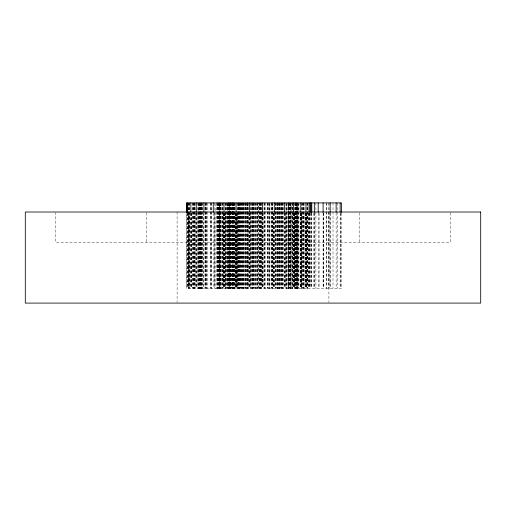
<?xml version="1.0" encoding="UTF-8"?>
<svg xmlns="http://www.w3.org/2000/svg" width="506" height="506" viewBox="0 0 506 506"><rect width="100%" height="100%" fill="white"/><g stroke="black" fill="none" stroke-linecap="round" stroke-linejoin="round"><path stroke-width="0.38" stroke-dasharray="2.53 1.9" d="M450.289 212.792L450.289 242.374L55.711 242.374L55.711 212.792M359.665 212.792L359.665 242.374M341.518 213.102L341.518 288.407L186.512 288.407L186.512 213.102M340.57 213.102L340.57 288.407M340.171 213.102L340.171 288.407M337.736 202.906L337.736 288.407M336.129 213.102L336.129 288.407M333.011 202.906L333.011 288.407M330.178 213.102L330.178 288.407M330.045 213.102L330.045 288.407M329.09 202.906L329.09 288.407M328.9 212.014L328.9 302.31M328.331 202.906L328.331 288.407M326.402 202.906L326.402 288.407M326.225 202.906L326.225 288.407M323.663 213.102L323.663 288.407M323.182 213.102L323.182 288.407M323.1 213.102L323.1 288.407M319.103 213.102L319.103 288.407M318.211 213.102L318.211 288.407M315.908 202.906L315.908 288.407M314.84 213.102L314.84 288.407M314.321 213.102L314.321 288.407M313.277 213.102L313.277 288.407M311.778 213.102L311.778 288.407M311.519 213.102L311.519 288.407M310.931 213.102L310.931 288.407M310.064 213.102L310.064 288.407M309.324 213.102L309.324 288.407M309.198 213.102L309.198 288.407M309.033 213.102L309.033 288.407M308.426 213.102L308.426 288.407M308.356 213.102L308.375 288.407M307.806 202.906L307.806 288.407M307.629 202.906L307.629 288.407M307.11 202.906L307.11 288.407M306.933 202.906L306.933 288.407M306.516 213.102L306.516 288.407M306.415 213.102L306.415 288.407M306.326 213.102L306.326 288.407M306.238 213.102L306.238 288.407M306.13 213.102L306.13 288.407M306.067 213.102L306.067 288.407M305.896 213.102L305.896 288.407M305.852 213.102L305.852 288.407M305.719 213.102L305.719 288.407M305.548 213.102L305.548 288.407M305.415 213.102L305.415 288.407M305.112 213.102L305.112 288.407M304.745 202.906L304.745 288.407M303.809 202.906L303.809 288.407M303.708 202.906L303.708 288.407M303.417 202.906L303.417 288.407M302.303 202.906L302.303 288.407M302.107 202.906L302.107 288.407M301.962 202.906L301.962 288.407M301.816 202.906L301.785 288.407M301.671 213.102L301.671 288.407M301.595 213.102L301.595 288.407M301.374 213.102L301.374 288.407M301.203 213.102L301.203 288.407M301.026 213.102L301.026 288.407M300.855 213.102L300.855 288.407M300.779 213.102L300.779 288.407M300.678 213.102L300.678 288.407M300.507 213.102L300.507 288.407M300.419 213.102L300.419 288.407M298.945 202.906L298.945 288.407M298.42 203.69L298.42 288.407M298.249 202.906L298.249 288.407M297.724 202.906L297.724 288.407M297.591 202.906L297.636 288.407M297.25 202.906L297.25 288.407M297.136 288.407L297.142 202.906L297.073 288.407M296.946 202.906L296.933 288.407M296.902 288.407L296.68 202.906M296.769 202.906L296.813 288.407M296.598 202.906L296.51 288.407M296.333 202.906L296.333 288.407M296.162 202.906L296.162 288.407M296.073 202.906L295.985 288.407M295.902 202.906L295.89 288.407L295.801 202.906M295.643 202.906L295.643 288.407M295.466 202.906L295.466 288.407M295.359 202.906L295.403 288.407M295.314 202.906L295.295 288.407M295.118 202.906L295.03 288.407M295.011 202.906L295.011 288.407M294.77 202.906L294.726 288.407M294.644 213.102L294.644 288.407M294.555 213.102L294.555 288.407M294.296 213.102L294.296 288.407M294.163 213.102L294.163 288.407M294.03 213.102L294.03 288.407M293.682 213.102L293.727 288.407M293.556 213.102L293.556 288.407M293.379 213.102L293.379 288.407M292.949 213.102L292.949 288.407M292.493 202.906L292.493 288.407M292.398 202.906L292.398 288.407M292.253 202.906L292.253 288.407M291.918 202.906L291.918 288.407M291.032 288.407L291.032 202.906L290.944 288.407M290.602 202.906L290.602 288.407M290.589 202.906L290.589 288.407M290.425 202.906L290.425 288.407M290.292 202.906L290.292 288.407M290.077 202.906L290.077 288.407M289.761 202.906L289.761 288.407M289.381 202.906L289.381 288.407M289.04 202.906L289.04 288.407M288.926 202.906L288.958 288.407M288.515 202.906L288.515 288.407M288.426 202.906L288.426 288.407M288.344 202.906L288.3 288.407L288.256 202.906M288.167 202.906L288.167 288.407M287.648 202.906L287.648 288.407M286.775 203.69L286.775 288.407M286.605 202.906L286.605 288.407M286.541 202.906L286.541 288.407M285.839 202.906L285.839 288.407M285.213 213.102L285.125 288.407M285.042 213.102L285.042 288.407M284.739 213.102L284.739 288.407M284.619 213.102L284.619 288.407M283.328 202.906L283.328 288.407M282.955 202.906L282.955 288.407M282.588 202.906L282.588 288.407M282.43 202.906L282.474 288.407M281.848 202.906L281.848 288.407M281.741 202.906L281.741 288.407M281.393 202.906L281.393 288.407M280.716 202.906L280.716 288.407M280.349 202.906L280.349 288.407M279.767 202.906L279.767 288.407M279.654 202.906L279.654 288.407M279.476 202.906L279.476 288.407M279.261 202.906L279.261 288.407M278.61 202.906L278.61 288.407M278.439 202.906L278.439 288.407M277.914 202.906L277.914 288.407M277.826 202.906L277.826 288.407M277.37 202.906L277.326 288.407M277.155 202.906L277.155 288.407M277.048 202.906L277.048 288.407M276.7 202.906L276.712 288.407M275.915 202.906L275.915 288.407M275.485 202.906L275.485 288.407M275.397 202.906L275.397 288.407M274.79 213.102L274.79 288.407M274.309 213.102L274.309 288.407M273.828 213.102L273.746 288.407M273.569 213.102L273.569 288.407M273.398 213.102L273.398 288.407M272.86 202.906L272.86 288.407M272.354 202.906L272.354 288.407M272.177 202.906L272.177 288.407M272.007 202.906L272.007 288.407M271.836 202.906L271.836 288.407M271.361 202.906L271.361 288.407M269.919 202.906L269.919 288.407M269.571 202.906L269.571 288.407M269.205 203.69L269.205 288.407M268.705 202.906L268.705 288.407M268.009 202.906L268.009 288.407M267.838 202.906L267.838 288.407M267.313 202.906L267.313 288.407M265.315 202.906L265.315 288.407M264.708 202.906L264.708 288.407M264.524 202.906L264.524 288.407M264.012 202.906L264.012 288.407M263.234 213.102L263.234 288.407M262.797 213.102L262.797 288.407M262.633 213.102L262.62 288.407M262.272 213.102L262.272 288.407M262.102 213.102L262.102 288.407M262.026 213.102L262.026 288.407M261.842 202.906L261.842 288.407M261.406 202.906L261.406 288.407M260.887 202.906L260.887 288.407M260.539 202.906L260.539 288.407M260.362 202.906L260.343 288.407M260.192 202.906L260.192 288.407M259.844 202.906L259.844 288.407M259.496 202.906L259.496 288.407M259.274 202.906L259.274 288.407M257.889 202.906L257.889 288.407M257.497 202.906L257.497 288.407M257.409 202.906L257.409 288.407M256.909 202.906L256.909 288.407M256.542 202.906L256.542 288.407M255.669 202.906L255.669 288.407M255.15 202.906L255.15 288.407M255.018 202.906L255.018 288.407M254.284 202.906L254.284 288.407M253.911 202.906L253.911 288.407M253.588 202.906L253.588 288.407M253.329 202.906L253.329 288.407M252.981 202.906L253.063 288.407M252.734 202.906L252.734 288.407M252.456 202.906L252.456 288.407M252.228 202.906L252.273 288.407M251.849 202.906L251.849 288.407M251.305 202.906L251.305 288.407M250.818 202.906L250.818 288.407M250.634 202.906L250.634 288.407M250.457 213.102L250.457 288.407M249.762 213.102L249.762 288.407M249.591 213.102L249.591 288.407M249.414 213.102L249.414 288.407M248.895 213.102L248.895 288.407M248.218 202.906L248.218 288.407M248.029 202.906L248.029 288.407M247.832 202.906L247.832 288.407M247.681 202.906L247.681 288.407M247.415 202.906L247.415 288.407M247.333 202.906L247.333 288.407M247.092 202.906L247.092 288.407M246.681 202.906L246.681 288.407M246.182 202.906L246.182 288.407M245.764 202.906L245.764 288.407M245.378 202.906L245.378 288.407M245.113 202.906L245.157 288.407M244.986 202.906L244.986 288.407M244.809 202.906L244.809 288.407M243.747 202.906L243.747 288.407M243.335 202.906L243.291 288.407M243.158 202.906L243.158 288.407M242.64 202.906L242.64 288.407M242.355 202.906L242.355 288.407M242.032 202.906L242.032 288.407M241.444 202.906L241.463 288.407M241.16 202.906L241.16 288.407M240.9 202.906L240.9 288.407M240.717 202.906L240.717 288.407M240.205 202.906L240.205 288.407M239.768 202.906L239.717 288.407M239.509 202.906L239.509 288.407M239.338 202.906L239.338 288.407M239.079 202.906L239.079 288.407M238.75 202.906L238.75 288.407M238.642 202.906L238.642 288.407M238.339 202.906L238.339 288.407M238.25 202.906L238.25 288.407M238.098 202.906L238.098 288.407M237.776 202.906L237.776 288.407M237.39 202.906L237.39 288.407M237.162 213.102L237.162 288.407M237.01 213.102L237.01 288.407M236.903 213.102L236.903 288.407M236.555 213.102L236.555 288.407M236.466 213.102L236.466 288.407M236.384 213.102L236.384 288.407M236.112 213.102L236.112 288.407M236.036 213.102L236.036 288.407M235.834 213.102L235.859 288.407M235.688 213.102L235.688 288.407M235.461 213.102L235.461 288.407M235.145 202.906L235.145 288.407M234.904 202.906L234.904 288.407M234.778 202.906L234.778 288.407M234.645 202.906L234.689 288.407M234.189 202.906L234.189 288.407M233.778 202.906L233.778 288.407M233.645 202.906L233.645 288.407M233.43 202.906L233.43 288.407M233.253 202.906L233.253 288.407M233.19 202.906L233.19 288.407M233.083 202.906L233.095 288.407M232.994 202.906L232.994 288.407M232.735 202.906L232.735 288.407M232.659 202.906L232.627 288.407M232.539 202.906L232.558 288.407M232.431 202.906L232.431 288.407M232.387 202.906L232.387 288.407M232.134 202.906L232.165 288.407M232.039 202.906L232.039 288.407M231.906 202.906L231.906 288.407M231.103 202.906L231.103 288.407M230.995 202.906L230.995 288.407M230.862 202.906L230.862 288.407M230.825 202.906L230.825 288.407M230.692 202.906L230.647 288.407M230.597 202.906L230.559 288.407M230.477 202.906L230.477 288.407M230.388 202.906L230.388 288.407M230.192 202.906L230.192 288.407M230.129 202.906L230.129 288.407M229.996 202.906L230.04 288.407M229.952 202.906L229.952 288.407M229.781 202.906L229.781 288.407M229.692 202.906L229.692 288.407M229.604 202.906L229.604 288.407M229.509 202.906L229.477 288.407L229.433 202.906M228.997 202.906L228.997 288.407M228.826 202.906L228.826 288.407M228.737 202.906L228.737 288.407M228.56 202.906L228.56 288.407M228.408 202.906L228.446 288.407M228.212 202.906L228.212 288.407M228.105 202.906L228.105 288.407M228.042 202.906L228.042 288.407M227.934 202.906L227.909 288.407M227.864 202.906L227.864 288.407M227.346 202.906L227.403 288.407M227.257 203.69L227.257 288.407M226.479 202.906L226.479 288.407M226.214 202.906L226.214 288.407M225.828 202.906L225.828 288.407M225.436 202.906L225.436 288.407M225.259 202.906L225.259 288.407M225.088 213.102L225.088 288.407M224.911 213.102L224.911 288.407M224.563 213.102L224.563 288.407M224.392 213.102L224.392 288.407M224 213.102L224.044 288.407M223.829 213.102L223.829 288.407M223.488 213.102L223.532 288.407M223.393 213.102L223.393 288.407M223.26 202.906L223.336 288.407M222.849 202.906L222.849 288.407M222.558 202.906L222.558 288.407M222.457 202.906L222.457 288.407M221.185 202.906L221.185 288.407M220.92 202.906L220.958 288.407M220.831 202.906L220.875 288.407M220.742 202.906L220.787 288.407M220.572 202.906L220.572 288.407M220.224 202.906L220.224 288.407M220.047 202.906L220.047 288.407M219.876 202.906L219.876 288.407M219.787 202.906L219.787 288.407M219.699 202.906L219.699 288.407M219.351 202.906L219.351 288.407M219.269 202.906L219.269 288.407M219.136 202.906L219.136 288.407M218.921 202.906L218.921 288.407M218.769 202.906L218.769 288.407M218.655 202.906L218.655 288.407M218.529 202.906L218.529 288.407M218.111 202.906L218.111 288.407M217.618 202.906L217.618 288.407M217.441 202.906L217.441 288.407M217.194 202.906L217.194 288.407M217.03 202.906L217.118 288.407M216.397 202.906L216.397 288.407M215.139 203.69L215.139 288.407M214.487 202.906L214.487 288.407M214.31 213.102L214.31 288.407M213.26 213.102L213.26 288.407M211.533 202.906L211.533 288.407M211.375 202.906L211.375 288.407M210.673 202.906L210.673 288.407M210.351 202.906L210.351 288.407M207.745 202.906L207.745 288.407M206.707 202.906L206.707 288.407M206.144 202.906L206.144 288.407M205.866 202.906L205.866 288.407M205.752 202.906L205.752 288.407M205.366 202.906L205.366 288.407M204.974 202.906L204.974 288.407M203.886 213.102L203.886 288.407M203.671 213.102L203.671 288.407M202.672 202.906L202.672 288.407M202.495 202.906L202.495 288.407M201.628 202.906L201.628 288.407M201.552 202.906L201.552 288.407M201.28 202.906L201.224 288.407M201.078 202.906L201.078 288.407M200.977 202.906L200.977 288.407M200.755 202.906L200.755 288.407M200.414 202.906L200.414 288.407M200.281 202.906L200.281 288.407M200.218 202.906L200.218 288.407M199.889 202.906L199.889 288.407M199.541 202.906L199.541 288.407M199.37 202.906L199.37 288.407M199.193 202.906L199.149 288.407M199.022 202.906L199.067 288.407M198.497 202.906L198.497 288.407M198.327 203.69L198.327 288.407M198.15 202.906L198.15 288.407M197.454 202.906L197.454 288.407M197.024 213.102L197.024 288.407M196.284 213.102L196.284 288.407M196.239 213.102L196.239 288.407M195.721 213.102L195.721 288.407M195.373 202.906L195.373 288.407M194.816 202.906L194.816 288.407M194.329 202.906L194.329 288.407M194.152 202.906L194.152 288.407M193.981 202.906L193.981 288.407M193.792 202.906L193.792 288.407M193.058 202.906L193.058 288.407M192.938 202.906L192.938 288.407M192.767 202.906L192.767 288.407M191.483 213.102L191.483 288.407M191.376 213.102L191.376 288.407M191.16 213.102L191.16 288.407M190.851 213.102L190.851 288.407M190.199 213.102L190.199 288.407M189.813 213.102L189.813 288.407M189.636 202.906L189.68 288.407M189.288 202.906L189.288 288.407M188.94 202.906L188.94 288.407M188.681 202.906L188.681 288.407M188.593 202.906L188.593 288.407M188.422 213.102L188.422 288.407M188.245 213.102L188.333 288.407M188.074 213.102L188.074 288.407M187.593 213.102L187.593 288.407M187.435 213.102L187.435 288.407M186.859 213.102L186.859 288.407M177.1 212.014L177.1 302.31M146.335 212.792L146.335 242.374M288.818 288.407L288.818 202.906L288.774 288.407M258.174 288.407L258.174 202.906L258.104 288.407M236.732 288.407L236.732 213.102L236.707 288.407M229.148 288.407L229.148 202.906L229.085 288.407M219.572 288.407L219.572 202.906L219.528 288.407"/><path stroke-width="0.76" d="M341.518 212.318L341.518 202.906L186.512 202.906L186.512 212.318M340.171 202.906L340.171 212.318M336.129 202.906L336.129 212.318M330.178 202.906L330.178 212.318M323.1 202.906L323.1 212.318M318.211 202.906L318.211 212.318M314.321 202.906L314.321 212.318M311.778 202.906L311.778 212.318M310.931 202.906L310.931 212.318M310.064 202.906L310.064 212.318M309.033 202.906L309.033 212.318M305.934 202.906L305.934 212.318M300.779 202.906L300.779 212.318M293.556 202.906L293.556 212.318M284.619 202.906L284.619 212.318M274.309 202.906L274.309 212.318M262.633 202.906L262.633 212.318M249.591 202.906L249.591 212.318M236.112 202.906L236.112 212.318M224 202.906L224 212.318M213.26 202.906L213.26 212.318M203.886 202.906L203.886 212.318M196.284 202.906L196.284 212.318M190.851 202.906L190.851 212.318M187.593 202.906L187.593 212.318M186.859 202.906L186.859 212.318M480.7 212.014L25.3 212.014L25.3 303.094L480.7 303.094L480.7 212.014"/></g></svg>
